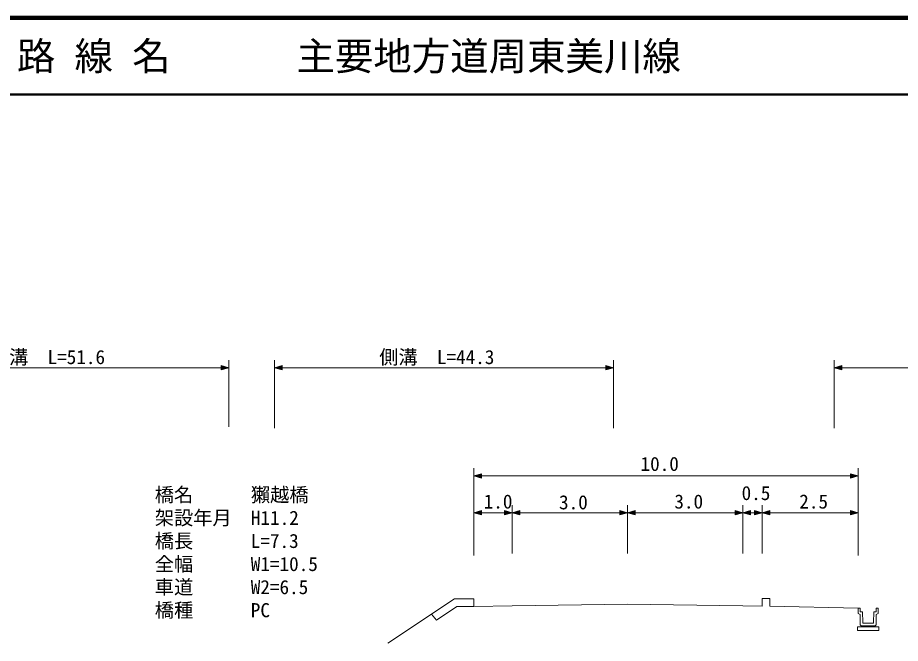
# Model space of a CAD drawing. Units: millimetres, scale not verified, with parts at other scales. Extents: x 40000 to 680000, y 20000 to 380000.
# Drawn here: x 180477 to 295287, y 298698 to 380000 of the extents above; entities that cross this region are included whole.
import ezdxf
from ezdxf.enums import TextEntityAlignment as Align

# ---------------------------------------------------------------- set-up
doc = ezdxf.new("R2010")
doc.units = ezdxf.units.MM
doc.header["$LTSCALE"] = 1000
for name, color, linetype, lineweight in [('M-BGD', 7, 'Continuous', 13), ('M-STR-HTXT', 7, 'Continuous', 13), ('M-TTL', 2, 'Continuous', 140), ('M-TTL-LINE', 7, 'Continuous', 50), ('M-TTL-TXT', 7, 'Continuous', 13)]:
    doc.layers.add(name, color=color, linetype=linetype, lineweight=lineweight)
doc.styles.add('ＭＳ ゴシック', font='')
doc.styles.get('ＭＳ ゴシック').set_extended_font_data('MS Gothic')

msp = doc.modelspace()

# ---------------------------------------------------------------- linework, layer by layer
at = {"layer": 'M-BGD'}
for p, q in [((228613, 298698), (237297, 304487)), ((237297, 304487), (239797, 304487)), ((239797, 304487), (239797, 303487)), ((277297, 303525), (277297, 304525)), ((277297, 304525), (278297, 304525)), ((278297, 304525), (278297, 303525)), ((234939, 301714), (237600, 303487)), ((239797, 303487), (237600, 303487)), ((239797, 303487), (244797, 303562)), ((244797, 303562), (259797, 303787)), ((259797, 303787), (274797, 303562)), ((274797, 303562), (277297, 303525)), ((278297, 303525), (289797, 303275)), ((289797, 303275), (290047, 303275)), ((289797, 302575), (289797, 303275)), ((290047, 303275), (290072, 302800)), ((292122, 302800), (292147, 303275)), ((292147, 303275), (292397, 303275)), ((292397, 303275), (292397, 302575)), ((234297, 302487), (234939, 301714)), ((289797, 302575), (290047, 302430)), ((290047, 301100), (290047, 302430)), ((290072, 302800), (290347, 302800)), ((290347, 302800), (290394, 301400)), ((291800, 301400), (291847, 302800)), ((291847, 302800), (292122, 302800)), ((292397, 302575), (292147, 302430)), ((292147, 301100), (292147, 302430)), ((290197, 300850), (289697, 300850)), ((289697, 300850), (289697, 300350)), ((290047, 301100), (290197, 300950)), ((290197, 300950), (291997, 300950)), ((290197, 300950), (290197, 300850)), ((290197, 300850), (291997, 300850)), ((290497, 301300), (291697, 301300)), ((291997, 300950), (292147, 301100)), ((291997, 300850), (291997, 300950)), ((292497, 300850), (291997, 300850)), ((292497, 300350), (292497, 300850)), ((292497, 300350), (289697, 300350))]:
    msp.add_line(p, q, dxfattribs=at)
for centre, start, end in [((290494, 301400), 180, 271.90915), ((291700, 301400), 268.09085, 0)]:
    msp.add_arc(centre, 100, start, end, dxfattribs=at)
at = {"layer": 'M-STR-HTXT'}
for p, q in [((207936, 335514), (207936, 326843)), ((213878, 326670), (213878, 335514)), ((257984, 335514), (257984, 326670)), ((286687, 326670), (286687, 335514)), ((158580, 334517), (207936, 334517)), ((206937, 334239), (206937, 334796)), ((206937, 334796), (207936, 334517)), ((207936, 334517), (206937, 334239)), ((206977, 334318), (206977, 334717)), ((206977, 334717), (207657, 334517)), ((207657, 334517), (206977, 334318)), ((207017, 334398), (207017, 334637)), ((207017, 334637), (207497, 334517)), ((207497, 334517), (207017, 334398)), ((207057, 334478), (207057, 334557)), ((207057, 334557), (207257, 334517)), ((207257, 334517), (207057, 334478)), ((213878, 334517), (214878, 334796)), ((213878, 334517), (257984, 334517)), ((214878, 334239), (213878, 334517)), ((214158, 334517), (214838, 334717)), ((214838, 334318), (214158, 334517)), ((214318, 334517), (214798, 334637)), ((214798, 334398), (214318, 334517)), ((214558, 334517), (214758, 334557)), ((214758, 334478), (214558, 334517)), ((214758, 334557), (214758, 334478)), ((214798, 334637), (214798, 334398)), ((214838, 334717), (214838, 334318)), ((214878, 334796), (214878, 334239)), ((256984, 334239), (256984, 334796)), ((256984, 334796), (257984, 334517)), ((257984, 334517), (256984, 334239)), ((257024, 334318), (257024, 334717)), ((257024, 334717), (257704, 334517)), ((257704, 334517), (257024, 334318)), ((257064, 334398), (257064, 334637)), ((257064, 334637), (257544, 334517)), ((257544, 334517), (257064, 334398)), ((257104, 334478), (257104, 334557)), ((257104, 334557), (257304, 334517)), ((257304, 334517), (257104, 334478)), ((286687, 334517), (287687, 334796)), ((286687, 334517), (337561, 334517)), ((287687, 334239), (286687, 334517)), ((286967, 334517), (287647, 334717)), ((287647, 334318), (286967, 334517)), ((287127, 334517), (287607, 334637)), ((287607, 334398), (287127, 334517)), ((287367, 334517), (287567, 334557)), ((287567, 334478), (287367, 334517)), ((287567, 334557), (287567, 334478)), ((287607, 334637), (287607, 334398)), ((287647, 334717), (287647, 334318)), ((287687, 334796), (287687, 334239)), ((239797, 310100), (239797, 321449)), ((239797, 320449), (240797, 320729)), ((239797, 320449), (289797, 320449)), ((240797, 320169), (239797, 320449)), ((240077, 320449), (240757, 320649)), ((240757, 320249), (240077, 320449)), ((240237, 320449), (240717, 320569)), ((240717, 320329), (240237, 320449)), ((240477, 320449), (240677, 320489)), ((240677, 320409), (240477, 320449)), ((240677, 320489), (240677, 320409)), ((240717, 320569), (240717, 320329)), ((240757, 320649), (240757, 320249)), ((240797, 320729), (240797, 320169)), ((288797, 320169), (288797, 320729)), ((288797, 320729), (289797, 320449)), ((289797, 320449), (288797, 320169)), ((288837, 320249), (288837, 320649)), ((288837, 320649), (289517, 320449)), ((289517, 320449), (288837, 320249)), ((288877, 320329), (288877, 320569)), ((288877, 320569), (289357, 320449)), ((289357, 320449), (288877, 320329)), ((288917, 320409), (288917, 320489)), ((288917, 320489), (289117, 320449)), ((289117, 320449), (288917, 320409)), ((289797, 321449), (289797, 310100)), ((239797, 315661), (240797, 315941)), ((240077, 315661), (240757, 315861)), ((240237, 315661), (240717, 315781)), ((240717, 315781), (240717, 315541)), ((240757, 315861), (240757, 315461)), ((240797, 315941), (240797, 315381)), ((243797, 315381), (243797, 315941)), ((243797, 315941), (244797, 315661)), ((243837, 315461), (243837, 315861)), ((243837, 315861), (244517, 315661)), ((243877, 315541), (243877, 315781)), ((243877, 315781), (244357, 315661)), ((244797, 316661), (244797, 310358)), ((244797, 315661), (245797, 315941)), ((245077, 315661), (245757, 315861)), ((245237, 315661), (245717, 315781)), ((245717, 315781), (245717, 315541)), ((245757, 315861), (245757, 315461)), ((245797, 315941), (245797, 315381)), ((258797, 315381), (258797, 315941)), ((258797, 315941), (259797, 315661)), ((258837, 315461), (258837, 315861)), ((258837, 315861), (259517, 315661)), ((258877, 315541), (258877, 315781)), ((258877, 315781), (259357, 315661)), ((259797, 316661), (259797, 310358)), ((259797, 315661), (260797, 315941)), ((260077, 315661), (260757, 315861)), ((260237, 315661), (260717, 315781)), ((260717, 315781), (260717, 315541)), ((260757, 315861), (260757, 315461)), ((260797, 315941), (260797, 315381)), ((273797, 315381), (273797, 315941)), ((273797, 315941), (274797, 315661)), ((273837, 315461), (273837, 315861)), ((273837, 315861), (274517, 315661)), ((273877, 315541), (273877, 315781)), ((273877, 315781), (274357, 315661)), ((274797, 316661), (274797, 310358)), ((274797, 315661), (275797, 315941)), ((275077, 315661), (275757, 315861)), ((275237, 315661), (275717, 315781)), ((275717, 315781), (275717, 315541)), ((275757, 315861), (275757, 315461)), ((275797, 315941), (275797, 315381)), ((276297, 315381), (276297, 315941)), ((276297, 315941), (277297, 315661)), ((276337, 315461), (276337, 315861)), ((276337, 315861), (277017, 315661)), ((276377, 315541), (276377, 315781)), ((276377, 315781), (276857, 315661)), ((277297, 316661), (277297, 310358)), ((277297, 315661), (278297, 315941)), ((277577, 315661), (278257, 315861)), ((277737, 315661), (278217, 315781)), ((278217, 315781), (278217, 315541)), ((278257, 315861), (278257, 315461)), ((278297, 315941), (278297, 315381)), ((288797, 315381), (288797, 315941)), ((288797, 315941), (289797, 315661)), ((288837, 315461), (288837, 315861)), ((288837, 315861), (289517, 315661)), ((288877, 315541), (288877, 315781)), ((288877, 315781), (289357, 315661)), ((239797, 315661), (244797, 315661)), ((240797, 315381), (239797, 315661)), ((240757, 315461), (240077, 315661)), ((240717, 315541), (240237, 315661)), ((240477, 315661), (240677, 315701)), ((240677, 315621), (240477, 315661)), ((240677, 315701), (240677, 315621)), ((244797, 315661), (243797, 315381)), ((244517, 315661), (243837, 315461)), ((244357, 315661), (243877, 315541)), ((243917, 315621), (243917, 315701)), ((243917, 315701), (244117, 315661)), ((244117, 315661), (243917, 315621)), ((244797, 315661), (259797, 315661)), ((245797, 315381), (244797, 315661)), ((245757, 315461), (245077, 315661)), ((245717, 315541), (245237, 315661)), ((245477, 315661), (245677, 315701)), ((245677, 315621), (245477, 315661)), ((245677, 315701), (245677, 315621)), ((259797, 315661), (258797, 315381)), ((259517, 315661), (258837, 315461)), ((259357, 315661), (258877, 315541)), ((258917, 315621), (258917, 315701)), ((258917, 315701), (259117, 315661)), ((259117, 315661), (258917, 315621)), ((259797, 315661), (274797, 315661)), ((260797, 315381), (259797, 315661)), ((260757, 315461), (260077, 315661)), ((260717, 315541), (260237, 315661)), ((260477, 315661), (260677, 315701)), ((260677, 315621), (260477, 315661)), ((260677, 315701), (260677, 315621)), ((274797, 315661), (273797, 315381)), ((274517, 315661), (273837, 315461)), ((274357, 315661), (273877, 315541)), ((273917, 315621), (273917, 315701)), ((273917, 315701), (274117, 315661)), ((274117, 315661), (273917, 315621)), ((274797, 315661), (277297, 315661)), ((275797, 315381), (274797, 315661)), ((275757, 315461), (275077, 315661)), ((275717, 315541), (275237, 315661)), ((275477, 315661), (275677, 315701)), ((275677, 315621), (275477, 315661)), ((275677, 315701), (275677, 315621)), ((277297, 315661), (276297, 315381)), ((277017, 315661), (276337, 315461)), ((276857, 315661), (276377, 315541)), ((276417, 315621), (276417, 315701)), ((276417, 315701), (276617, 315661)), ((276617, 315661), (276417, 315621)), ((277297, 315661), (289797, 315661)), ((278297, 315381), (277297, 315661)), ((278257, 315461), (277577, 315661)), ((278217, 315541), (277737, 315661)), ((277977, 315661), (278177, 315701)), ((278177, 315621), (277977, 315661)), ((278177, 315701), (278177, 315621)), ((289797, 315661), (288797, 315381)), ((289517, 315661), (288837, 315461)), ((289357, 315661), (288877, 315541)), ((288917, 315621), (288917, 315701)), ((288917, 315701), (289117, 315661)), ((289117, 315661), (288917, 315621))]:
    msp.add_line(p, q, dxfattribs=at)
at = {"layer": 'M-TTL'}
msp.add_line((680000, 380000), (40000, 380000), dxfattribs=at)
at = {"layer": 'M-TTL-LINE'}
msp.add_line((40000, 370000), (680000, 370000), dxfattribs=at)

# ---------------------------------------------------------------- texts
at = {"layer": 'M-STR-HTXT', "style": 'ＭＳ ゴシック'}
for s, p in [('側溝\u3000L=51.6', (176861, 334431)), ('側溝\u3000L=44.3', (227506, 334431)), ('10.0', (261491, 320549)), ('橋名\u3000\u3000\u3000獺越橋', (198313, 316539)), ('0.5', (274641, 316761)), ('1.0', (241091, 315661)), ('3.0', (250891, 315561)), ('3.0', (265891, 315661)), ('2.5', (282141, 315661)), ('架設年月\u3000H11.2', (198313, 313539)), ('橋長      L=7.3', (198313, 310539)), ('全幅      W1=10.5', (198313, 307539)), ('車道      W2=6.5', (198313, 304539)), ('橋種      PC', (198313, 301539))]:
    msp.add_text(s, height=1833, dxfattribs=at).set_placement(p, align=Align.BOTTOM_LEFT)
at = {"layer": 'M-TTL-TXT', "style": 'ＭＳ ゴシック'}
for s, p in [('路 線 名', (180380, 375000)), ('主要地方道周東美川線', (216734, 375000))]:
    msp.add_text(s, height=3666, dxfattribs=at).set_placement(p, align=Align.MIDDLE_LEFT)

doc.saveas('drawing.dxf')
